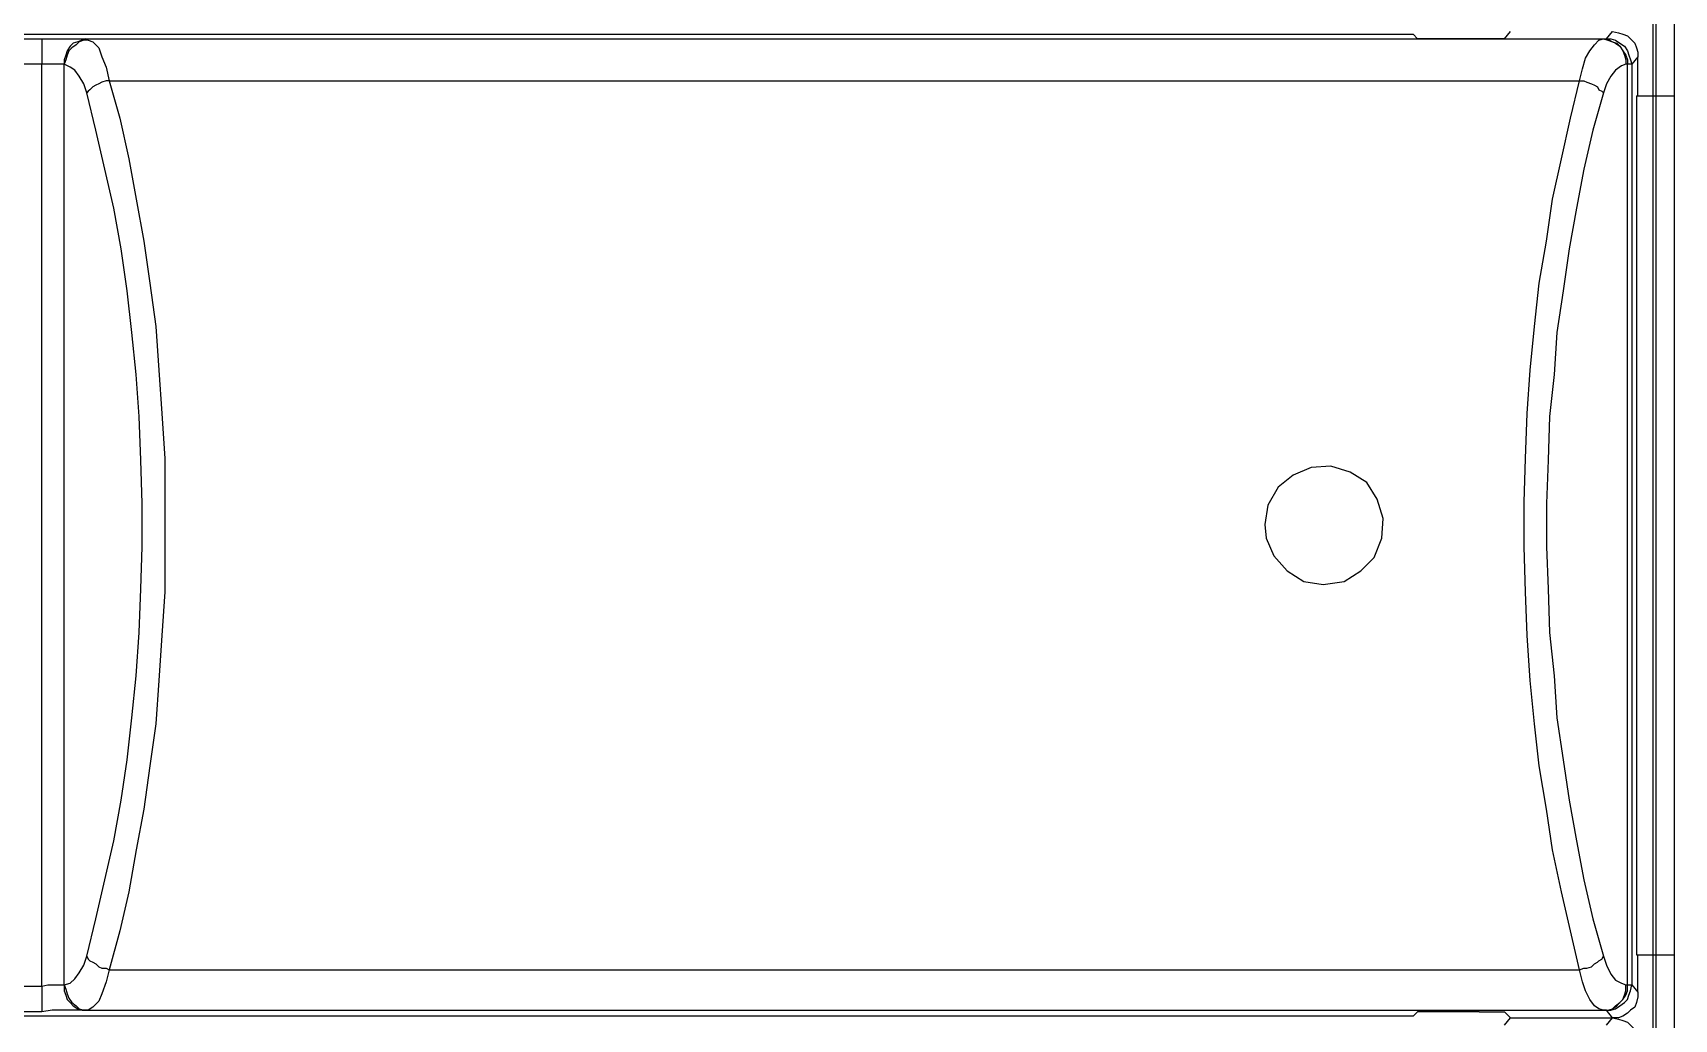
# Model space of a CAD drawing. Header units: centimetres. Extents: x -9.3 to 8.8, y -8.1 to 9.2.
# Drawn here: x -5.013 to -3.08, y 1.945 to 3.106 of the extents above; entities that cross this region are included whole.
import ezdxf

# ---------------------------------------------------------------- set-up
doc = ezdxf.new("R2010")
doc.units = ezdxf.units.CM
doc.header["$MEASUREMENT"] = 0
doc.layers.add('Camada 1', color=7, linetype='Continuous')

msp = doc.modelspace()

# ---------------------------------------------------------------- linework, layer by layer
at = {"layer": 'Camada 1', "color": 250, "lineweight": 25}
for points in [[(-3.10092, -0.43744), (-3.10092, -0.43744), (-3.10092, 6.67103), (-3.10092, 6.67103)], [(-3.10092, -0.43744), (-3.10092, -0.43744), (-3.10092, 6.67103), (-3.10092, 6.67103)], [(-3.07975, 6.68867), (-3.07975, 6.68867), (-3.07975, -0.45508), (-3.07975, -0.45508)], [(-3.07975, 6.68867), (-3.07975, 6.68867), (-3.07975, -0.45508), (-3.07975, -0.45508)], [(-3.10445, -0.43392), (-3.10445, -0.43392), (-3.10445, 6.6675), (-3.10445, 6.6675)], [(-3.10445, -0.43392), (-3.10445, -0.43392), (-3.10445, 6.6675), (-3.10445, 6.6675)], [(-6.64051, 3.10427), (-6.64051, 3.10427), (-3.3872, 3.10427), (-3.3872, 3.10427)], [(-5.02356, 3.09898), (-5.02356, 3.09898), (-5.00239, 3.09898), (-5.00239, 3.09898)], [(-5.00239, 3.09898), (-5.00239, 3.09898), (-4.9512, 3.09898), (-4.9512, 3.09898)], [(-5.00239, 3.09898), (-5.00239, 3.09898), (-5.00239, 3.06896), (-5.00239, 3.06896)], [(-4.9512, 3.09898), (-4.9512, 3.09898), (-3.16301, 3.09898), (-3.16301, 3.09898)], [(-4.9512, 3.09898), (-4.9512, 3.09898), (-4.94767, 3.09721), (-4.94767, 3.09721)], [(-3.38191, 3.09898), (-3.38191, 3.09898), (-3.3872, 3.10427), (-3.3872, 3.10427)], [(-3.30955, 3.09898), (-3.30955, 3.09898), (-3.38191, 3.09898), (-3.38191, 3.09898)], [(-3.27953, 3.09898), (-3.27953, 3.09898), (-3.30955, 3.09898), (-3.30955, 3.09898)], [(-3.27953, 3.09898), (-3.27953, 3.09898), (-3.27244, 3.1078), (-3.27244, 3.1078)], [(-3.16301, 3.09898), (-3.16301, 3.09898), (-3.16124, 3.09898), (-3.16124, 3.09898)], [(-3.16124, 3.09898), (-3.16124, 3.09898), (-3.15951, 3.09898), (-3.15951, 3.09898)], [(-3.15951, 3.09898), (-3.15951, 3.09898), (-3.15242, 3.1078), (-3.15242, 3.1078)], [(-3.1224, 3.07778), (-3.1224, 3.07778), (-3.12946, 3.06896), (-3.12946, 3.06896)], [(-3.1224, 3.03188), (-3.1224, 3.03188), (-3.1224, 3.07778), (-3.1224, 3.07778)], [(-5.00239, 3.06896), (-5.00239, 3.06896), (-5.02356, 3.06896), (-5.02356, 3.06896)], [(-5.00239, 1.98335), (-5.00239, 1.98335), (-5.00239, 3.06896), (-5.00239, 3.06896)], [(-4.9759, 3.06896), (-4.9759, 3.06896), (-5.00239, 3.06896), (-5.00239, 3.06896)], [(-4.9759, 1.98512), (-4.9759, 1.98512), (-4.9759, 3.06896), (-4.9759, 3.06896)], [(-4.9759, 3.06896), (-4.9759, 3.06896), (-4.9759, 3.06896), (-4.9759, 3.06896)], [(-3.13478, 3.06896), (-3.13478, 3.06896), (-3.13651, 3.06896), (-3.13651, 3.06896)], [(-3.13478, 1.98512), (-3.13478, 1.98512), (-3.13478, 3.06896), (-3.13478, 3.06896)], [(-3.12946, 3.06896), (-3.12946, 3.06896), (-3.13478, 3.06896), (-3.13478, 3.06896)], [(-3.12946, 3.06896), (-3.12946, 3.06896), (-3.12946, 1.98512), (-3.12946, 1.98512)], [(-4.92294, 3.04955), (-4.92294, 3.04955), (-3.19126, 3.04955), (-3.19126, 3.04955)], [(-3.12417, 3.03188), (-3.12417, 3.03188), (-3.12417, 2.02043), (-3.12417, 2.02043)], [(-3.12417, 3.03188), (-3.12417, 3.03188), (-3.07975, 3.03188), (-3.07975, 3.03188)], [(-3.12417, 2.02043), (-3.12417, 2.02043), (-3.07975, 2.02043), (-3.07975, 2.02043)], [(-3.1224, 1.9763), (-3.1224, 1.9763), (-3.1224, 2.02043), (-3.1224, 2.02043)], [(-4.92294, 2.00276), (-4.92294, 2.00276), (-3.19126, 2.00276), (-3.19126, 2.00276)], [(-5.02356, 1.98335), (-5.02356, 1.98335), (-5.00239, 1.98335), (-5.00239, 1.98335)], [(-5.00239, 1.98335), (-5.00239, 1.98335), (-5.00239, 1.95333), (-5.00239, 1.95333)], [(-4.9759, 1.98512), (-4.9759, 1.98512), (-4.9759, 1.98512), (-4.9759, 1.98512)], [(-3.13651, 1.98512), (-3.13651, 1.98512), (-3.13478, 1.98512), (-3.13478, 1.98512)], [(-3.13478, 1.98512), (-3.13478, 1.98512), (-3.12946, 1.98512), (-3.12946, 1.98512)], [(-3.12946, 1.98512), (-3.12946, 1.98512), (-3.1224, 1.9763), (-3.1224, 1.9763)], [(-5.00239, 1.95333), (-5.00239, 1.95333), (-5.02356, 1.95333), (-5.02356, 1.95333)], [(-4.9512, 1.95513), (-4.9512, 1.95513), (-3.16301, 1.95513), (-3.16301, 1.95513)], [(-4.94767, 1.95513), (-4.94767, 1.95513), (-4.9512, 1.95513), (-4.9512, 1.95513)], [(-3.38191, 1.95333), (-3.38191, 1.95333), (-3.3872, 1.94804), (-3.3872, 1.94804)], [(-3.30955, 1.95333), (-3.30955, 1.95333), (-3.38191, 1.95333), (-3.38191, 1.95333)], [(-3.30955, 1.95333), (-3.30955, 1.95333), (-3.27953, 1.95333), (-3.27953, 1.95333)], [(-3.27244, 1.94628), (-3.27244, 1.94628), (-3.27953, 1.95333), (-3.27953, 1.95333)], [(-3.16124, 1.95513), (-3.16124, 1.95513), (-3.16301, 1.95513), (-3.16301, 1.95513)], [(-3.15951, 1.95513), (-3.15951, 1.95513), (-3.16124, 1.95513), (-3.16124, 1.95513)], [(-3.15242, 1.94628), (-3.15242, 1.94628), (-3.15951, 1.95513), (-3.15951, 1.95513)], [(-3.3872, 1.94804), (-3.3872, 1.94804), (-6.64051, 1.94804), (-6.64051, 1.94804)], [(-3.27953, 1.93746), (-3.27953, 1.93746), (-3.27244, 1.94628), (-3.27244, 1.94628)], [(-3.27244, 1.94628), (-3.27244, 1.94628), (-3.15242, 1.94628), (-3.15242, 1.94628)], [(-3.27244, 1.94628), (-3.27244, 1.94628), (-3.15242, 1.94628), (-3.15242, 1.94628)], [(-3.15951, 1.93746), (-3.15951, 1.93746), (-3.15242, 1.94628), (-3.15242, 1.94628)]]:
    msp.add_open_spline(points, degree=3, dxfattribs=at)
for points, knots in [([(-4.9512, 3.09898), (-4.9512, 3.09898), (-4.95473, 3.09721), (-4.95473, 3.09721), (-4.95473, 3.09721), (-4.96002, 3.09545), (-4.96002, 3.09545), (-4.96002, 3.09545), (-4.96531, 3.09369), (-4.96531, 3.09369), (-4.96531, 3.09369), (-4.96884, 3.09016), (-4.96884, 3.09016), (-4.96884, 3.09016), (-4.97237, 3.08487), (-4.97237, 3.08487), (-4.97237, 3.08487), (-4.97413, 3.07957), (-4.97413, 3.07957), (-4.97413, 3.07957), (-4.9759, 3.07428), (-4.9759, 3.07428), (-4.9759, 3.07428), (-4.9759, 3.06896), (-4.9759, 3.06896)], [0, 0, 0, 0, 0.125, 0.125, 0.125, 0.25, 0.25, 0.25, 0.375, 0.375, 0.375, 0.5, 0.5, 0.5, 0.625, 0.625, 0.625, 0.75, 0.75, 0.75, 0.875, 0.875, 0.875, 1, 1, 1, 1]), ([(-4.94767, 3.09721), (-4.94767, 3.09721), (-4.95297, 3.09721), (-4.95297, 3.09721), (-4.95297, 3.09721), (-4.95826, 3.09545), (-4.95826, 3.09545), (-4.95826, 3.09545), (-4.96179, 3.09192), (-4.96179, 3.09192), (-4.96179, 3.09192), (-4.96708, 3.08839), (-4.96708, 3.08839), (-4.96708, 3.08839), (-4.9706, 3.08487), (-4.9706, 3.08487), (-4.9706, 3.08487), (-4.97237, 3.07957), (-4.97237, 3.07957), (-4.97237, 3.07957), (-4.97413, 3.07428), (-4.97413, 3.07428), (-4.97413, 3.07428), (-4.9759, 3.06896), (-4.9759, 3.06896)], [0, 0, 0, 0, 0.125, 0.125, 0.125, 0.25, 0.25, 0.25, 0.375, 0.375, 0.375, 0.5, 0.5, 0.5, 0.625, 0.625, 0.625, 0.75, 0.75, 0.75, 0.875, 0.875, 0.875, 1, 1, 1, 1]), ([(-4.94767, 3.09721), (-4.94767, 3.09721), (-4.94235, 3.09545), (-4.94235, 3.09545), (-4.94235, 3.09545), (-4.93529, 3.08839), (-4.93529, 3.08839), (-4.93529, 3.08839), (-4.93176, 3.07778), (-4.93176, 3.07778), (-4.93176, 3.07778), (-4.92647, 3.06543), (-4.92647, 3.06543), (-4.92647, 3.06543), (-4.92294, 3.04955), (-4.92294, 3.04955)], [0, 0, 0, 0, 0.2, 0.2, 0.2, 0.4, 0.4, 0.4, 0.6, 0.6, 0.6, 0.8, 0.8, 0.8, 1, 1, 1, 1]), ([(-3.19126, 3.04955), (-3.19126, 3.04955), (-3.18774, 3.06366), (-3.18774, 3.06366), (-3.18774, 3.06366), (-3.18421, 3.07605), (-3.18421, 3.07605), (-3.18421, 3.07605), (-3.17892, 3.08487), (-3.17892, 3.08487), (-3.17892, 3.08487), (-3.17363, 3.09192), (-3.17363, 3.09192), (-3.17363, 3.09192), (-3.16833, 3.09721), (-3.16833, 3.09721), (-3.16833, 3.09721), (-3.16301, 3.09898), (-3.16301, 3.09898)], [0, 0, 0, 0, 0.1666667, 0.1666667, 0.1666667, 0.3333333, 0.3333333, 0.3333333, 0.5, 0.5, 0.5, 0.6666667, 0.6666667, 0.6666667, 0.8333333, 0.8333333, 0.8333333, 1, 1, 1, 1]), ([(-3.16301, 3.09898), (-3.16301, 3.09898), (-3.15771, 3.09721), (-3.15771, 3.09721), (-3.15771, 3.09721), (-3.15242, 3.09545), (-3.15242, 3.09545), (-3.15242, 3.09545), (-3.1489, 3.09369), (-3.1489, 3.09369), (-3.1489, 3.09369), (-3.1436, 3.09016), (-3.1436, 3.09016), (-3.1436, 3.09016), (-3.14008, 3.08487), (-3.14008, 3.08487), (-3.14008, 3.08487), (-3.13831, 3.07957), (-3.13831, 3.07957), (-3.13831, 3.07957), (-3.13651, 3.07428), (-3.13651, 3.07428), (-3.13651, 3.07428), (-3.13651, 3.06896), (-3.13651, 3.06896)], [0, 0, 0, 0, 0.125, 0.125, 0.125, 0.25, 0.25, 0.25, 0.375, 0.375, 0.375, 0.5, 0.5, 0.5, 0.625, 0.625, 0.625, 0.75, 0.75, 0.75, 0.875, 0.875, 0.875, 1, 1, 1, 1]), ([(-3.16124, 3.09898), (-3.16124, 3.09898), (-3.15595, 3.09721), (-3.15595, 3.09721), (-3.15595, 3.09721), (-3.15242, 3.09545), (-3.15242, 3.09545), (-3.15242, 3.09545), (-3.14713, 3.09369), (-3.14713, 3.09369), (-3.14713, 3.09369), (-3.1436, 3.09016), (-3.1436, 3.09016), (-3.1436, 3.09016), (-3.14008, 3.08487), (-3.14008, 3.08487), (-3.14008, 3.08487), (-3.13651, 3.07957), (-3.13651, 3.07957), (-3.13651, 3.07957), (-3.13478, 3.07428), (-3.13478, 3.07428), (-3.13478, 3.07428), (-3.13478, 3.06896), (-3.13478, 3.06896)], [0, 0, 0, 0, 0.125, 0.125, 0.125, 0.25, 0.25, 0.25, 0.375, 0.375, 0.375, 0.5, 0.5, 0.5, 0.625, 0.625, 0.625, 0.75, 0.75, 0.75, 0.875, 0.875, 0.875, 1, 1, 1, 1]), ([(-3.15951, 3.09898), (-3.15951, 3.09898), (-3.15419, 3.09898), (-3.15419, 3.09898), (-3.15419, 3.09898), (-3.1489, 3.09721), (-3.1489, 3.09721), (-3.1489, 3.09721), (-3.1436, 3.09369), (-3.1436, 3.09369), (-3.1436, 3.09369), (-3.13831, 3.09016), (-3.13831, 3.09016), (-3.13831, 3.09016), (-3.13478, 3.08487), (-3.13478, 3.08487), (-3.13478, 3.08487), (-3.13302, 3.07957), (-3.13302, 3.07957), (-3.13302, 3.07957), (-3.13126, 3.07428), (-3.13126, 3.07428), (-3.13126, 3.07428), (-3.12946, 3.06896), (-3.12946, 3.06896)], [0, 0, 0, 0, 0.125, 0.125, 0.125, 0.25, 0.25, 0.25, 0.375, 0.375, 0.375, 0.5, 0.5, 0.5, 0.625, 0.625, 0.625, 0.75, 0.75, 0.75, 0.875, 0.875, 0.875, 1, 1, 1, 1]), ([(-3.15242, 3.1078), (-3.15242, 3.1078), (-3.14537, 3.10603), (-3.14537, 3.10603), (-3.14537, 3.10603), (-3.14008, 3.10427), (-3.14008, 3.10427), (-3.14008, 3.10427), (-3.13478, 3.1025), (-3.13478, 3.1025), (-3.13478, 3.1025), (-3.13126, 3.09898), (-3.13126, 3.09898), (-3.13126, 3.09898), (-3.12596, 3.09369), (-3.12596, 3.09369), (-3.12596, 3.09369), (-3.12417, 3.08839), (-3.12417, 3.08839), (-3.12417, 3.08839), (-3.1224, 3.0831), (-3.1224, 3.0831), (-3.1224, 3.0831), (-3.1224, 3.07778), (-3.1224, 3.07778)], [0, 0, 0, 0, 0.125, 0.125, 0.125, 0.25, 0.25, 0.25, 0.375, 0.375, 0.375, 0.5, 0.5, 0.5, 0.625, 0.625, 0.625, 0.75, 0.75, 0.75, 0.875, 0.875, 0.875, 1, 1, 1, 1]), ([(-4.9494, 3.03541), (-4.9494, 3.03541), (-4.95297, 3.04603), (-4.95297, 3.04603), (-4.95297, 3.04603), (-4.95826, 3.05484), (-4.95826, 3.05484), (-4.95826, 3.05484), (-4.96355, 3.0619), (-4.96355, 3.0619), (-4.96355, 3.0619), (-4.96884, 3.06543), (-4.96884, 3.06543), (-4.96884, 3.06543), (-4.9759, 3.06896), (-4.9759, 3.06896)], [0, 0, 0, 0, 0.2, 0.2, 0.2, 0.4, 0.4, 0.4, 0.6, 0.6, 0.6, 0.8, 0.8, 0.8, 1, 1, 1, 1]), ([(-3.13651, 3.06896), (-3.13651, 3.06896), (-3.14184, 3.06719), (-3.14184, 3.06719), (-3.14184, 3.06719), (-3.1489, 3.0619), (-3.1489, 3.0619), (-3.1489, 3.0619), (-3.15419, 3.05484), (-3.15419, 3.05484), (-3.15419, 3.05484), (-3.15951, 3.04603), (-3.15951, 3.04603), (-3.15951, 3.04603), (-3.16301, 3.03541), (-3.16301, 3.03541)], [0, 0, 0, 0, 0.2, 0.2, 0.2, 0.4, 0.4, 0.4, 0.6, 0.6, 0.6, 0.8, 0.8, 0.8, 1, 1, 1, 1]), ([(-4.92294, 3.04955), (-4.92294, 3.04955), (-4.92647, 3.04955), (-4.92647, 3.04955), (-4.92647, 3.04955), (-4.93176, 3.04779), (-4.93176, 3.04779), (-4.93176, 3.04779), (-4.93529, 3.04603), (-4.93529, 3.04603), (-4.93529, 3.04603), (-4.93882, 3.04423), (-4.93882, 3.04423), (-4.93882, 3.04423), (-4.94235, 3.0425), (-4.94235, 3.0425), (-4.94235, 3.0425), (-4.94587, 3.03893), (-4.94587, 3.03893), (-4.94587, 3.03893), (-4.94767, 3.03717), (-4.94767, 3.03717), (-4.94767, 3.03717), (-4.9494, 3.03541), (-4.9494, 3.03541)], [0, 0, 0, 0, 0.125, 0.125, 0.125, 0.25, 0.25, 0.25, 0.375, 0.375, 0.375, 0.5, 0.5, 0.5, 0.625, 0.625, 0.625, 0.75, 0.75, 0.75, 0.875, 0.875, 0.875, 1, 1, 1, 1]), ([(-4.9494, 2.01867), (-4.9494, 2.01867), (-4.93882, 2.0628), (-4.93882, 2.0628), (-4.93882, 2.0628), (-4.92824, 2.10869), (-4.92824, 2.10869), (-4.92824, 2.10869), (-4.91765, 2.15459), (-4.91765, 2.15459), (-4.91765, 2.15459), (-4.90883, 2.20225), (-4.90883, 2.20225), (-4.90883, 2.20225), (-4.90178, 2.24991), (-4.90178, 2.24991), (-4.90178, 2.24991), (-4.89649, 2.29934), (-4.89649, 2.29934), (-4.89649, 2.29934), (-4.89116, 2.34876), (-4.89116, 2.34876), (-4.89116, 2.34876), (-4.88763, 2.39995), (-4.88763, 2.39995), (-4.88763, 2.39995), (-4.88587, 2.45114), (-4.88587, 2.45114), (-4.88587, 2.45114), (-4.8841, 2.50056), (-4.8841, 2.50056), (-4.8841, 2.50056), (-4.8841, 2.55175), (-4.8841, 2.55175), (-4.8841, 2.55175), (-4.88587, 2.60294), (-4.88587, 2.60294), (-4.88587, 2.60294), (-4.88763, 2.65416), (-4.88763, 2.65416), (-4.88763, 2.65416), (-4.89116, 2.70355), (-4.89116, 2.70355), (-4.89116, 2.70355), (-4.89649, 2.75301), (-4.89649, 2.75301), (-4.89649, 2.75301), (-4.90178, 2.8024), (-4.90178, 2.8024), (-4.90178, 2.8024), (-4.90883, 2.85182), (-4.90883, 2.85182), (-4.90883, 2.85182), (-4.91765, 2.89952), (-4.91765, 2.89952), (-4.91765, 2.89952), (-4.92824, 2.94541), (-4.92824, 2.94541), (-4.92824, 2.94541), (-4.93882, 2.99131), (-4.93882, 2.99131), (-4.93882, 2.99131), (-4.9494, 3.03541), (-4.9494, 3.03541)], [0, 0, 0, 0, 0.047619, 0.047619, 0.047619, 0.0952381, 0.0952381, 0.0952381, 0.1428571, 0.1428571, 0.1428571, 0.1904762, 0.1904762, 0.1904762, 0.2380952, 0.2380952, 0.2380952, 0.2857143, 0.2857143, 0.2857143, 0.3333333, 0.3333333, 0.3333333, 0.3809524, 0.3809524, 0.3809524, 0.4285714, 0.4285714, 0.4285714, 0.4761905, 0.4761905, 0.4761905, 0.5238095, 0.5238095, 0.5238095, 0.5714286, 0.5714286, 0.5714286, 0.6190476, 0.6190476, 0.6190476, 0.6666667, 0.6666667, 0.6666667, 0.7142857, 0.7142857, 0.7142857, 0.7619048, 0.7619048, 0.7619048, 0.8095238, 0.8095238, 0.8095238, 0.8571429, 0.8571429, 0.8571429, 0.9047619, 0.9047619, 0.9047619, 0.952381, 0.952381, 0.952381, 1, 1, 1, 1]), ([(-4.92294, 3.04955), (-4.92294, 3.04955), (-4.9106, 3.00542), (-4.9106, 3.00542), (-4.9106, 3.00542), (-4.89998, 2.95776), (-4.89998, 2.95776), (-4.89998, 2.95776), (-4.89116, 2.9101), (-4.89116, 2.9101), (-4.89116, 2.9101), (-4.88234, 2.86068), (-4.88234, 2.86068), (-4.88234, 2.86068), (-4.87528, 2.81125), (-4.87528, 2.81125), (-4.87528, 2.81125), (-4.86823, 2.76006), (-4.86823, 2.76006), (-4.86823, 2.76006), (-4.8647, 2.70888), (-4.8647, 2.70888), (-4.8647, 2.70888), (-4.86117, 2.65765), (-4.86117, 2.65765), (-4.86117, 2.65765), (-4.85761, 2.6047), (-4.85761, 2.6047), (-4.85761, 2.6047), (-4.85761, 2.44761), (-4.85761, 2.44761), (-4.85761, 2.44761), (-4.86117, 2.39642), (-4.86117, 2.39642), (-4.86117, 2.39642), (-4.8647, 2.34347), (-4.8647, 2.34347), (-4.8647, 2.34347), (-4.86823, 2.29224), (-4.86823, 2.29224), (-4.86823, 2.29224), (-4.87528, 2.24286), (-4.87528, 2.24286), (-4.87528, 2.24286), (-4.88234, 2.19167), (-4.88234, 2.19167), (-4.88234, 2.19167), (-4.89116, 2.14401), (-4.89116, 2.14401), (-4.89116, 2.14401), (-4.89998, 2.09455), (-4.89998, 2.09455), (-4.89998, 2.09455), (-4.9106, 2.04865), (-4.9106, 2.04865), (-4.9106, 2.04865), (-4.92294, 2.00276), (-4.92294, 2.00276)], [0, 0, 0, 0, 0.0526316, 0.0526316, 0.0526316, 0.1052632, 0.1052632, 0.1052632, 0.1578947, 0.1578947, 0.1578947, 0.2105263, 0.2105263, 0.2105263, 0.2631579, 0.2631579, 0.2631579, 0.3157895, 0.3157895, 0.3157895, 0.3684211, 0.3684211, 0.3684211, 0.4210526, 0.4210526, 0.4210526, 0.4736842, 0.4736842, 0.4736842, 0.5263158, 0.5263158, 0.5263158, 0.5789474, 0.5789474, 0.5789474, 0.6315789, 0.6315789, 0.6315789, 0.6842105, 0.6842105, 0.6842105, 0.7368421, 0.7368421, 0.7368421, 0.7894737, 0.7894737, 0.7894737, 0.8421053, 0.8421053, 0.8421053, 0.8947368, 0.8947368, 0.8947368, 0.9473684, 0.9473684, 0.9473684, 1, 1, 1, 1]), ([(-3.19126, 2.00276), (-3.19126, 2.00276), (-3.20185, 2.04865), (-3.20185, 2.04865), (-3.20185, 2.04865), (-3.21243, 2.09455), (-3.21243, 2.09455), (-3.21243, 2.09455), (-3.22305, 2.14401), (-3.22305, 2.14401), (-3.22305, 2.14401), (-3.2301, 2.19167), (-3.2301, 2.19167), (-3.2301, 2.19167), (-3.23892, 2.24286), (-3.23892, 2.24286), (-3.23892, 2.24286), (-3.24422, 2.29224), (-3.24422, 2.29224), (-3.24422, 2.29224), (-3.24951, 2.34347), (-3.24951, 2.34347), (-3.24951, 2.34347), (-3.25304, 2.39642), (-3.25304, 2.39642), (-3.25304, 2.39642), (-3.2548, 2.44761), (-3.2548, 2.44761), (-3.2548, 2.44761), (-3.25656, 2.50056), (-3.25656, 2.50056), (-3.25656, 2.50056), (-3.25656, 2.55351), (-3.25656, 2.55351), (-3.25656, 2.55351), (-3.2548, 2.6047), (-3.2548, 2.6047), (-3.2548, 2.6047), (-3.25304, 2.65765), (-3.25304, 2.65765), (-3.25304, 2.65765), (-3.24951, 2.70888), (-3.24951, 2.70888), (-3.24951, 2.70888), (-3.24422, 2.76006), (-3.24422, 2.76006), (-3.24422, 2.76006), (-3.23892, 2.81125), (-3.23892, 2.81125), (-3.23892, 2.81125), (-3.2301, 2.86068), (-3.2301, 2.86068), (-3.2301, 2.86068), (-3.22305, 2.9101), (-3.22305, 2.9101), (-3.22305, 2.9101), (-3.21243, 2.95776), (-3.21243, 2.95776), (-3.21243, 2.95776), (-3.20185, 3.00542), (-3.20185, 3.00542), (-3.20185, 3.00542), (-3.19126, 3.04955), (-3.19126, 3.04955)], [0, 0, 0, 0, 0.047619, 0.047619, 0.047619, 0.0952381, 0.0952381, 0.0952381, 0.1428571, 0.1428571, 0.1428571, 0.1904762, 0.1904762, 0.1904762, 0.2380952, 0.2380952, 0.2380952, 0.2857143, 0.2857143, 0.2857143, 0.3333333, 0.3333333, 0.3333333, 0.3809524, 0.3809524, 0.3809524, 0.4285714, 0.4285714, 0.4285714, 0.4761905, 0.4761905, 0.4761905, 0.5238095, 0.5238095, 0.5238095, 0.5714286, 0.5714286, 0.5714286, 0.6190476, 0.6190476, 0.6190476, 0.6666667, 0.6666667, 0.6666667, 0.7142857, 0.7142857, 0.7142857, 0.7619048, 0.7619048, 0.7619048, 0.8095238, 0.8095238, 0.8095238, 0.8571429, 0.8571429, 0.8571429, 0.9047619, 0.9047619, 0.9047619, 0.952381, 0.952381, 0.952381, 1, 1, 1, 1]), ([(-3.16301, 3.03541), (-3.16301, 3.03541), (-3.17539, 2.99131), (-3.17539, 2.99131), (-3.17539, 2.99131), (-3.18597, 2.94541), (-3.18597, 2.94541), (-3.18597, 2.94541), (-3.19479, 2.89952), (-3.19479, 2.89952), (-3.19479, 2.89952), (-3.20361, 2.85182), (-3.20361, 2.85182), (-3.20361, 2.85182), (-3.21067, 2.8024), (-3.21067, 2.8024), (-3.21067, 2.8024), (-3.21776, 2.75301), (-3.21776, 2.75301), (-3.21776, 2.75301), (-3.22129, 2.70355), (-3.22129, 2.70355), (-3.22129, 2.70355), (-3.22658, 2.65416), (-3.22658, 2.65416), (-3.22658, 2.65416), (-3.22834, 2.60294), (-3.22834, 2.60294), (-3.22834, 2.60294), (-3.2301, 2.55175), (-3.2301, 2.55175), (-3.2301, 2.55175), (-3.2301, 2.50056), (-3.2301, 2.50056), (-3.2301, 2.50056), (-3.22834, 2.45114), (-3.22834, 2.45114), (-3.22834, 2.45114), (-3.22658, 2.39995), (-3.22658, 2.39995), (-3.22658, 2.39995), (-3.22129, 2.34876), (-3.22129, 2.34876), (-3.22129, 2.34876), (-3.21776, 2.29934), (-3.21776, 2.29934), (-3.21776, 2.29934), (-3.21067, 2.24991), (-3.21067, 2.24991), (-3.21067, 2.24991), (-3.20361, 2.20225), (-3.20361, 2.20225), (-3.20361, 2.20225), (-3.19479, 2.15459), (-3.19479, 2.15459), (-3.19479, 2.15459), (-3.18597, 2.10869), (-3.18597, 2.10869), (-3.18597, 2.10869), (-3.17539, 2.0628), (-3.17539, 2.0628), (-3.17539, 2.0628), (-3.16301, 2.01867), (-3.16301, 2.01867)], [0, 0, 0, 0, 0.047619, 0.047619, 0.047619, 0.0952381, 0.0952381, 0.0952381, 0.1428571, 0.1428571, 0.1428571, 0.1904762, 0.1904762, 0.1904762, 0.2380952, 0.2380952, 0.2380952, 0.2857143, 0.2857143, 0.2857143, 0.3333333, 0.3333333, 0.3333333, 0.3809524, 0.3809524, 0.3809524, 0.4285714, 0.4285714, 0.4285714, 0.4761905, 0.4761905, 0.4761905, 0.5238095, 0.5238095, 0.5238095, 0.5714286, 0.5714286, 0.5714286, 0.6190476, 0.6190476, 0.6190476, 0.6666667, 0.6666667, 0.6666667, 0.7142857, 0.7142857, 0.7142857, 0.7619048, 0.7619048, 0.7619048, 0.8095238, 0.8095238, 0.8095238, 0.8571429, 0.8571429, 0.8571429, 0.9047619, 0.9047619, 0.9047619, 0.952381, 0.952381, 0.952381, 1, 1, 1, 1]), ([(-3.19126, 3.04955), (-3.19126, 3.04955), (-3.18597, 3.04955), (-3.18597, 3.04955), (-3.18597, 3.04955), (-3.18244, 3.04779), (-3.18244, 3.04779), (-3.18244, 3.04779), (-3.17715, 3.04603), (-3.17715, 3.04603), (-3.17715, 3.04603), (-3.17363, 3.04423), (-3.17363, 3.04423), (-3.17363, 3.04423), (-3.17006, 3.0425), (-3.17006, 3.0425), (-3.17006, 3.0425), (-3.16833, 3.03893), (-3.16833, 3.03893), (-3.16833, 3.03893), (-3.16477, 3.03717), (-3.16477, 3.03717), (-3.16477, 3.03717), (-3.16301, 3.03541), (-3.16301, 3.03541)], [0, 0, 0, 0, 0.125, 0.125, 0.125, 0.25, 0.25, 0.25, 0.375, 0.375, 0.375, 0.5, 0.5, 0.5, 0.625, 0.625, 0.625, 0.75, 0.75, 0.75, 0.875, 0.875, 0.875, 1, 1, 1, 1]), ([(-3.56196, 2.52705), (-3.56196, 2.52705), (-3.55844, 2.54998), (-3.55844, 2.54998), (-3.55844, 2.54998), (-3.54609, 2.57119), (-3.54609, 2.57119), (-3.54609, 2.57119), (-3.52841, 2.5853), (-3.52841, 2.5853), (-3.52841, 2.5853), (-3.50725, 2.59412), (-3.50725, 2.59412), (-3.50725, 2.59412), (-3.48428, 2.59588), (-3.48428, 2.59588), (-3.48428, 2.59588), (-3.46135, 2.58883), (-3.46135, 2.58883), (-3.46135, 2.58883), (-3.44191, 2.57648), (-3.44191, 2.57648), (-3.44191, 2.57648), (-3.42957, 2.55704), (-3.42957, 2.55704), (-3.42957, 2.55704), (-3.42251, 2.53411), (-3.42251, 2.53411), (-3.42251, 2.53411), (-3.42427, 2.51114), (-3.42427, 2.51114), (-3.42427, 2.51114), (-3.43309, 2.48821), (-3.43309, 2.48821), (-3.43309, 2.48821), (-3.44897, 2.4723), (-3.44897, 2.4723), (-3.44897, 2.4723), (-3.46841, 2.45996), (-3.46841, 2.45996), (-3.46841, 2.45996), (-3.4931, 2.45643), (-3.4931, 2.45643), (-3.4931, 2.45643), (-3.51607, 2.45996), (-3.51607, 2.45996), (-3.51607, 2.45996), (-3.53547, 2.4723), (-3.53547, 2.4723), (-3.53547, 2.4723), (-3.55134, 2.48998), (-3.55134, 2.48998), (-3.55134, 2.48998), (-3.5602, 2.51114), (-3.5602, 2.51114), (-3.5602, 2.51114), (-3.56196, 2.52705), (-3.56196, 2.52705)], [0, 0, 0, 0, 0.0526316, 0.0526316, 0.0526316, 0.1052632, 0.1052632, 0.1052632, 0.1578947, 0.1578947, 0.1578947, 0.2105263, 0.2105263, 0.2105263, 0.2631579, 0.2631579, 0.2631579, 0.3157895, 0.3157895, 0.3157895, 0.3684211, 0.3684211, 0.3684211, 0.4210526, 0.4210526, 0.4210526, 0.4736842, 0.4736842, 0.4736842, 0.5263158, 0.5263158, 0.5263158, 0.5789474, 0.5789474, 0.5789474, 0.6315789, 0.6315789, 0.6315789, 0.6842105, 0.6842105, 0.6842105, 0.7368421, 0.7368421, 0.7368421, 0.7894737, 0.7894737, 0.7894737, 0.8421053, 0.8421053, 0.8421053, 0.8947368, 0.8947368, 0.8947368, 0.9473684, 0.9473684, 0.9473684, 1, 1, 1, 1]), ([(-3.56196, 2.52705), (-3.56196, 2.52705), (-3.55844, 2.54998), (-3.55844, 2.54998), (-3.55844, 2.54998), (-3.54609, 2.57119), (-3.54609, 2.57119), (-3.54609, 2.57119), (-3.52841, 2.5853), (-3.52841, 2.5853), (-3.52841, 2.5853), (-3.50725, 2.59412), (-3.50725, 2.59412), (-3.50725, 2.59412), (-3.48428, 2.59588), (-3.48428, 2.59588), (-3.48428, 2.59588), (-3.46135, 2.58883), (-3.46135, 2.58883), (-3.46135, 2.58883), (-3.44191, 2.57648), (-3.44191, 2.57648), (-3.44191, 2.57648), (-3.42957, 2.55704), (-3.42957, 2.55704), (-3.42957, 2.55704), (-3.42251, 2.53411), (-3.42251, 2.53411), (-3.42251, 2.53411), (-3.42427, 2.51114), (-3.42427, 2.51114), (-3.42427, 2.51114), (-3.43309, 2.48821), (-3.43309, 2.48821), (-3.43309, 2.48821), (-3.44897, 2.4723), (-3.44897, 2.4723), (-3.44897, 2.4723), (-3.46841, 2.45996), (-3.46841, 2.45996), (-3.46841, 2.45996), (-3.4931, 2.45643), (-3.4931, 2.45643), (-3.4931, 2.45643), (-3.51607, 2.45996), (-3.51607, 2.45996), (-3.51607, 2.45996), (-3.53547, 2.4723), (-3.53547, 2.4723), (-3.53547, 2.4723), (-3.55134, 2.48998), (-3.55134, 2.48998), (-3.55134, 2.48998), (-3.5602, 2.51114), (-3.5602, 2.51114), (-3.5602, 2.51114), (-3.56196, 2.52705), (-3.56196, 2.52705)], [0, 0, 0, 0, 0.0526316, 0.0526316, 0.0526316, 0.1052632, 0.1052632, 0.1052632, 0.1578947, 0.1578947, 0.1578947, 0.2105263, 0.2105263, 0.2105263, 0.2631579, 0.2631579, 0.2631579, 0.3157895, 0.3157895, 0.3157895, 0.3684211, 0.3684211, 0.3684211, 0.4210526, 0.4210526, 0.4210526, 0.4736842, 0.4736842, 0.4736842, 0.5263158, 0.5263158, 0.5263158, 0.5789474, 0.5789474, 0.5789474, 0.6315789, 0.6315789, 0.6315789, 0.6842105, 0.6842105, 0.6842105, 0.7368421, 0.7368421, 0.7368421, 0.7894737, 0.7894737, 0.7894737, 0.8421053, 0.8421053, 0.8421053, 0.8947368, 0.8947368, 0.8947368, 0.9473684, 0.9473684, 0.9473684, 1, 1, 1, 1]), ([(-4.9759, 1.98512), (-4.9759, 1.98512), (-4.96884, 1.98688), (-4.96884, 1.98688), (-4.96884, 1.98688), (-4.96355, 1.99217), (-4.96355, 1.99217), (-4.96355, 1.99217), (-4.95826, 1.99923), (-4.95826, 1.99923), (-4.95826, 1.99923), (-4.95297, 2.00805), (-4.95297, 2.00805), (-4.95297, 2.00805), (-4.9494, 2.01867), (-4.9494, 2.01867)], [0, 0, 0, 0, 0.2, 0.2, 0.2, 0.4, 0.4, 0.4, 0.6, 0.6, 0.6, 0.8, 0.8, 0.8, 1, 1, 1, 1]), ([(-4.9494, 2.01867), (-4.9494, 2.01867), (-4.94767, 2.0151), (-4.94767, 2.0151), (-4.94767, 2.0151), (-4.94587, 2.01337), (-4.94587, 2.01337), (-4.94587, 2.01337), (-4.94235, 2.01157), (-4.94235, 2.01157), (-4.94235, 2.01157), (-4.93882, 2.00981), (-4.93882, 2.00981), (-4.93882, 2.00981), (-4.93529, 2.00628), (-4.93529, 2.00628), (-4.93529, 2.00628), (-4.93176, 2.00452), (-4.93176, 2.00452), (-4.93176, 2.00452), (-4.92647, 2.00452), (-4.92647, 2.00452), (-4.92647, 2.00452), (-4.92294, 2.00276), (-4.92294, 2.00276)], [0, 0, 0, 0, 0.125, 0.125, 0.125, 0.25, 0.25, 0.25, 0.375, 0.375, 0.375, 0.5, 0.5, 0.5, 0.625, 0.625, 0.625, 0.75, 0.75, 0.75, 0.875, 0.875, 0.875, 1, 1, 1, 1]), ([(-3.19126, 2.00276), (-3.19126, 2.00276), (-3.18597, 2.00452), (-3.18597, 2.00452), (-3.18597, 2.00452), (-3.18244, 2.00452), (-3.18244, 2.00452), (-3.18244, 2.00452), (-3.17715, 2.00628), (-3.17715, 2.00628), (-3.17715, 2.00628), (-3.17363, 2.00981), (-3.17363, 2.00981), (-3.17363, 2.00981), (-3.17006, 2.01157), (-3.17006, 2.01157), (-3.17006, 2.01157), (-3.16833, 2.01337), (-3.16833, 2.01337), (-3.16833, 2.01337), (-3.16477, 2.0151), (-3.16477, 2.0151), (-3.16477, 2.0151), (-3.16301, 2.01867), (-3.16301, 2.01867)], [0, 0, 0, 0, 0.125, 0.125, 0.125, 0.25, 0.25, 0.25, 0.375, 0.375, 0.375, 0.5, 0.5, 0.5, 0.625, 0.625, 0.625, 0.75, 0.75, 0.75, 0.875, 0.875, 0.875, 1, 1, 1, 1]), ([(-3.16301, 2.01867), (-3.16301, 2.01867), (-3.15951, 2.00805), (-3.15951, 2.00805), (-3.15951, 2.00805), (-3.15419, 1.99746), (-3.15419, 1.99746), (-3.15419, 1.99746), (-3.1489, 1.99041), (-3.1489, 1.99041), (-3.1489, 1.99041), (-3.14184, 1.98688), (-3.14184, 1.98688), (-3.14184, 1.98688), (-3.13651, 1.98512), (-3.13651, 1.98512)], [0, 0, 0, 0, 0.2, 0.2, 0.2, 0.4, 0.4, 0.4, 0.6, 0.6, 0.6, 0.8, 0.8, 0.8, 1, 1, 1, 1]), ([(-4.92294, 2.00276), (-4.92294, 2.00276), (-4.92647, 1.98864), (-4.92647, 1.98864), (-4.92647, 1.98864), (-4.93176, 1.97453), (-4.93176, 1.97453), (-4.93176, 1.97453), (-4.93529, 1.96571), (-4.93529, 1.96571), (-4.93529, 1.96571), (-4.94235, 1.95866), (-4.94235, 1.95866), (-4.94235, 1.95866), (-4.94767, 1.95513), (-4.94767, 1.95513)], [0, 0, 0, 0, 0.2, 0.2, 0.2, 0.4, 0.4, 0.4, 0.6, 0.6, 0.6, 0.8, 0.8, 0.8, 1, 1, 1, 1]), ([(-3.16301, 1.95513), (-3.16301, 1.95513), (-3.16833, 1.95686), (-3.16833, 1.95686), (-3.16833, 1.95686), (-3.17363, 1.96039), (-3.17363, 1.96039), (-3.17363, 1.96039), (-3.17892, 1.96748), (-3.17892, 1.96748), (-3.17892, 1.96748), (-3.18421, 1.97806), (-3.18421, 1.97806), (-3.18421, 1.97806), (-3.18774, 1.98864), (-3.18774, 1.98864), (-3.18774, 1.98864), (-3.19126, 2.00276), (-3.19126, 2.00276)], [0, 0, 0, 0, 0.1666667, 0.1666667, 0.1666667, 0.3333333, 0.3333333, 0.3333333, 0.5, 0.5, 0.5, 0.6666667, 0.6666667, 0.6666667, 0.8333333, 0.8333333, 0.8333333, 1, 1, 1, 1]), ([(-5.00239, 1.98335), (-5.00239, 1.98335), (-4.99533, 1.98512), (-4.99533, 1.98512), (-4.99533, 1.98512), (-4.9759, 1.98512), (-4.9759, 1.98512)], [0, 0, 0, 0, 0.5, 0.5, 0.5, 1, 1, 1, 1]), ([(-4.9759, 1.98512), (-4.9759, 1.98512), (-4.97413, 1.97982), (-4.97413, 1.97982), (-4.97413, 1.97982), (-4.97237, 1.97453), (-4.97237, 1.97453), (-4.97237, 1.97453), (-4.9706, 1.96924), (-4.9706, 1.96924), (-4.9706, 1.96924), (-4.96708, 1.96395), (-4.96708, 1.96395), (-4.96708, 1.96395), (-4.96179, 1.96039), (-4.96179, 1.96039), (-4.96179, 1.96039), (-4.95826, 1.95686), (-4.95826, 1.95686), (-4.95826, 1.95686), (-4.95297, 1.95513), (-4.95297, 1.95513), (-4.95297, 1.95513), (-4.94767, 1.95513), (-4.94767, 1.95513)], [0, 0, 0, 0, 0.125, 0.125, 0.125, 0.25, 0.25, 0.25, 0.375, 0.375, 0.375, 0.5, 0.5, 0.5, 0.625, 0.625, 0.625, 0.75, 0.75, 0.75, 0.875, 0.875, 0.875, 1, 1, 1, 1]), ([(-4.9759, 1.98512), (-4.9759, 1.98512), (-4.9759, 1.97806), (-4.9759, 1.97806), (-4.9759, 1.97806), (-4.97413, 1.97277), (-4.97413, 1.97277), (-4.97413, 1.97277), (-4.97237, 1.96748), (-4.97237, 1.96748), (-4.97237, 1.96748), (-4.96884, 1.96395), (-4.96884, 1.96395), (-4.96884, 1.96395), (-4.96531, 1.96039), (-4.96531, 1.96039), (-4.96531, 1.96039), (-4.96002, 1.95686), (-4.96002, 1.95686), (-4.96002, 1.95686), (-4.95473, 1.95513), (-4.95473, 1.95513), (-4.95473, 1.95513), (-4.9512, 1.95513), (-4.9512, 1.95513)], [0, 0, 0, 0, 0.125, 0.125, 0.125, 0.25, 0.25, 0.25, 0.375, 0.375, 0.375, 0.5, 0.5, 0.5, 0.625, 0.625, 0.625, 0.75, 0.75, 0.75, 0.875, 0.875, 0.875, 1, 1, 1, 1]), ([(-3.16301, 1.95513), (-3.16301, 1.95513), (-3.15771, 1.95513), (-3.15771, 1.95513), (-3.15771, 1.95513), (-3.15242, 1.95686), (-3.15242, 1.95686), (-3.15242, 1.95686), (-3.1489, 1.96039), (-3.1489, 1.96039), (-3.1489, 1.96039), (-3.1436, 1.96395), (-3.1436, 1.96395), (-3.1436, 1.96395), (-3.14008, 1.96748), (-3.14008, 1.96748), (-3.14008, 1.96748), (-3.13831, 1.97277), (-3.13831, 1.97277), (-3.13831, 1.97277), (-3.13651, 1.97806), (-3.13651, 1.97806), (-3.13651, 1.97806), (-3.13651, 1.98512), (-3.13651, 1.98512)], [0, 0, 0, 0, 0.125, 0.125, 0.125, 0.25, 0.25, 0.25, 0.375, 0.375, 0.375, 0.5, 0.5, 0.5, 0.625, 0.625, 0.625, 0.75, 0.75, 0.75, 0.875, 0.875, 0.875, 1, 1, 1, 1]), ([(-3.16124, 1.95513), (-3.16124, 1.95513), (-3.15595, 1.95513), (-3.15595, 1.95513), (-3.15595, 1.95513), (-3.15242, 1.95686), (-3.15242, 1.95686), (-3.15242, 1.95686), (-3.14713, 1.96039), (-3.14713, 1.96039), (-3.14713, 1.96039), (-3.1436, 1.96395), (-3.1436, 1.96395), (-3.1436, 1.96395), (-3.14008, 1.96748), (-3.14008, 1.96748), (-3.14008, 1.96748), (-3.13651, 1.97277), (-3.13651, 1.97277), (-3.13651, 1.97277), (-3.13478, 1.97806), (-3.13478, 1.97806), (-3.13478, 1.97806), (-3.13478, 1.98512), (-3.13478, 1.98512)], [0, 0, 0, 0, 0.125, 0.125, 0.125, 0.25, 0.25, 0.25, 0.375, 0.375, 0.375, 0.5, 0.5, 0.5, 0.625, 0.625, 0.625, 0.75, 0.75, 0.75, 0.875, 0.875, 0.875, 1, 1, 1, 1]), ([(-3.15951, 1.95513), (-3.15951, 1.95513), (-3.15419, 1.95513), (-3.15419, 1.95513), (-3.15419, 1.95513), (-3.1489, 1.95686), (-3.1489, 1.95686), (-3.1489, 1.95686), (-3.1436, 1.96039), (-3.1436, 1.96039), (-3.1436, 1.96039), (-3.13831, 1.96395), (-3.13831, 1.96395), (-3.13831, 1.96395), (-3.13478, 1.96748), (-3.13478, 1.96748), (-3.13478, 1.96748), (-3.13302, 1.97277), (-3.13302, 1.97277), (-3.13302, 1.97277), (-3.13126, 1.97806), (-3.13126, 1.97806), (-3.13126, 1.97806), (-3.12946, 1.98512), (-3.12946, 1.98512)], [0, 0, 0, 0, 0.125, 0.125, 0.125, 0.25, 0.25, 0.25, 0.375, 0.375, 0.375, 0.5, 0.5, 0.5, 0.625, 0.625, 0.625, 0.75, 0.75, 0.75, 0.875, 0.875, 0.875, 1, 1, 1, 1]), ([(-3.1224, 1.9763), (-3.1224, 1.9763), (-3.1224, 1.97101), (-3.1224, 1.97101), (-3.1224, 1.97101), (-3.12417, 1.96395), (-3.12417, 1.96395), (-3.12417, 1.96395), (-3.12596, 1.95866), (-3.12596, 1.95866), (-3.12596, 1.95866), (-3.13126, 1.95513), (-3.13126, 1.95513), (-3.13126, 1.95513), (-3.13478, 1.95157), (-3.13478, 1.95157), (-3.13478, 1.95157), (-3.14008, 1.94804), (-3.14008, 1.94804), (-3.14008, 1.94804), (-3.14537, 1.94628), (-3.14537, 1.94628), (-3.14537, 1.94628), (-3.15242, 1.94628), (-3.15242, 1.94628)], [0, 0, 0, 0, 0.125, 0.125, 0.125, 0.25, 0.25, 0.25, 0.375, 0.375, 0.375, 0.5, 0.5, 0.5, 0.625, 0.625, 0.625, 0.75, 0.75, 0.75, 0.875, 0.875, 0.875, 1, 1, 1, 1]), ([(-4.9512, 1.95513), (-4.9512, 1.95513), (-4.99004, 1.95513), (-4.99004, 1.95513), (-4.99004, 1.95513), (-5.00239, 1.95333), (-5.00239, 1.95333)], [0, 0, 0, 0, 0.5, 0.5, 0.5, 1, 1, 1, 1]), ([(-3.15242, 1.94628), (-3.15242, 1.94628), (-3.14537, 1.94451), (-3.14537, 1.94451), (-3.14537, 1.94451), (-3.14008, 1.94275), (-3.14008, 1.94275), (-3.14008, 1.94275), (-3.13478, 1.94098), (-3.13478, 1.94098), (-3.13478, 1.94098), (-3.13126, 1.93746), (-3.13126, 1.93746), (-3.13126, 1.93746), (-3.12596, 1.93216), (-3.12596, 1.93216), (-3.12596, 1.93216), (-3.12417, 1.92687), (-3.12417, 1.92687), (-3.12417, 1.92687), (-3.1224, 1.92158), (-3.1224, 1.92158), (-3.1224, 1.92158), (-3.1224, 1.91629), (-3.1224, 1.91629)], [0, 0, 0, 0, 0.125, 0.125, 0.125, 0.25, 0.25, 0.25, 0.375, 0.375, 0.375, 0.5, 0.5, 0.5, 0.625, 0.625, 0.625, 0.75, 0.75, 0.75, 0.875, 0.875, 0.875, 1, 1, 1, 1])]:
    msp.add_open_spline(points, degree=3, knots=knots, dxfattribs=at)

doc.saveas('drawing.dxf')
